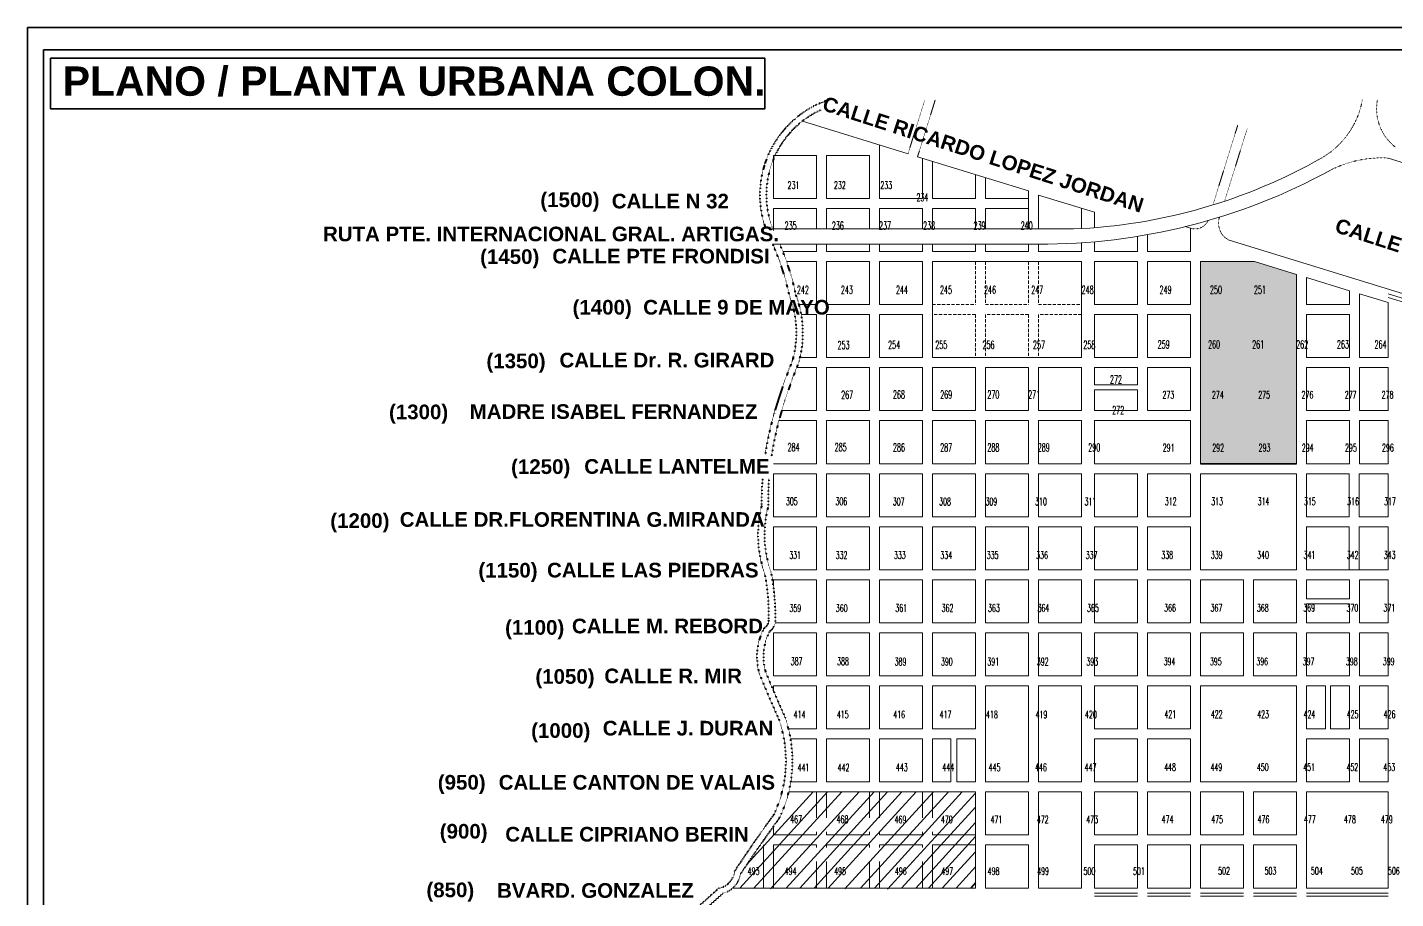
# Model space of a CAD drawing. Header units: millimetres. Extents: x 35648 to 65438, y -2675 to 1559.
# Drawn here: x 59615 to 62351, y -182 to 1559 of the extents above; entities that cross this region are included whole.
import ezdxf

# ---------------------------------------------------------------- set-up
doc = ezdxf.new("R2010")
doc.units = ezdxf.units.MM
doc.header["$MEASUREMENT"] = 0
doc.linetypes.add('DOT', pattern=[0.25, 0, -0.25])
doc.linetypes.add('TRAZOS2', pattern=[9.525, 6.35, -3.175])
doc.layers.add('AGUA 2006', color=21, linetype='Continuous', lineweight=35)
doc.layers.add('Manzanas', color=7, linetype='Continuous', lineweight=13)
for name, color, linetype in [('NOMBRES DE CALLES', 7, 'Continuous'), ('Numeros de Manzanas', 7, 'Continuous'), ('Río y Arroyo', 7, 'Continuous')]:
    doc.layers.add(name, color=color, linetype=linetype)
doc.styles.add('ROMANS', font='romans', dxfattribs={"width": 0.5, "height": 50})
doc.styles.add('SANSSERIFBOLD', font='sasb____.pfb', dxfattribs={"height": 130})

msp = doc.modelspace()

# ---------------------------------------------------------------- hatches: boundary and pattern name
at = {"layer": 'AGUA 2006'}
msp.add_hatch(color=21, dxfattribs=at).paths.add_polyline_path([(62152.7, 1005.2), (62152.7, 1065.4), (62068.9, 1091.2), (61960.7, 1091.2), (61960.7, 687.2), (62046.7, 687.2), (62152.7, 687.2)])

# ---------------------------------------------------------------- linework, layer by layer
at = {"layer": 'AGUA 2006', "color": 94}
for q in [(59646.9, -2642.8), (65407.6, 1514.1)]:
    msp.add_line((59646.9, 1514.1), q, dxfattribs=at)
at = {"layer": 'AGUA 2006', "color": 21}
for q in [(62152.7, 687.2), (62046.7, 687.2)]:
    msp.add_line((61960.7, 687.2), q, dxfattribs=at)
at = {"layer": 'AGUA 2006', "color": 94}
for points in [[(59614.9, 1559.1), (65438.2, 1559.1), (65438.2, -2675.2), (59614.9, -2675.2)], [(59661.5, 1497.7), (61089.3, 1497.7), (61089.3, 1396.1), (59661.5, 1396.1)]]:
    msp.add_lwpolyline(points, close=True, dxfattribs=at)
at = {"layer": 'Manzanas', "linetype": 'DOT'}
for p, q in [((61375.9, 1306.6), (61409.4, 1414.1)), ((61395, 1300.7), (61430.3, 1414.1)), ((61986, 1205.6), (62035.1, 1363.1)), ((62009.1, 1212.5), (62054.3, 1357.3))]:
    msp.add_line(p, q, dxfattribs=at)
at = {"layer": 'Manzanas'}
for p, q in [((61375.9, 1306.6), (61164.7, 1371.6)), ((61318.7, 1324.2), (61318.7, 1217.2)), ((61106.7, 1303.2), (61106.7, 1217.2)), ((61106.7, 1303.2), (61192.7, 1303.2)), ((61192.7, 1303.2), (61192.7, 1217.2)), ((61212.7, 1303.2), (61212.7, 1217.2)), ((61212.7, 1303.2), (61298.7, 1303.2)), ((61298.7, 1303.2), (61298.7, 1217.2)), ((61616.7, 1232.5), (61395, 1300.7)), ((61404.7, 1297.7), (61404.7, 1217.2)), ((61424.7, 1291.6), (61424.7, 1217.2)), ((62465.3, 1258.1), (62335.8, 1297.9)), ((61510.7, 1265.1), (61510.7, 1217.2)), ((61530.7, 1259), (61530.7, 1217.2)), ((61510.7, 1237.9), (61510.7, 1217.2)), ((61530.7, 1231.8), (61530.7, 1217.2)), ((61616.7, 1232.5), (61616.7, 1156.2)), ((61616.7, 1232.5), (61616.7, 1156.2)), ((61106.7, 1217.2), (61192.7, 1217.2)), ((61106.7, 1217.2), (61192.7, 1217.2)), ((61212.7, 1217.2), (61298.7, 1217.2)), ((61212.7, 1217.2), (61298.7, 1217.2)), ((61318.7, 1217.2), (61404.7, 1217.2)), ((61318.7, 1217.2), (61404.7, 1217.2)), ((61424.7, 1217.2), (61510.7, 1217.2)), ((61424.7, 1217.2), (61510.7, 1217.2)), ((61530.7, 1217.2), (61578.2, 1217.2)), ((61530.7, 1217.2), (61616.7, 1217.2)), ((61748.7, 1189.7), (61636.7, 1224.1)), ((61636.7, 1224.1), (61636.7, 1156.2)), ((61106.7, 1197.2), (61106.7, 1153.1)), ((61106.7, 1197.2), (61192.7, 1197.2)), ((61106.7, 1197.2), (61106.7, 1153.1)), ((61106.7, 1197.2), (61192.7, 1197.2)), ((61192.7, 1197.2), (61192.7, 1156.2)), ((61192.7, 1197.2), (61192.7, 1156.2)), ((61212.7, 1197.2), (61298.7, 1197.2)), ((61212.7, 1197.2), (61212.7, 1156.2)), ((61212.7, 1197.2), (61298.7, 1197.2)), ((61212.7, 1197.2), (61212.7, 1156.2)), ((61298.7, 1197.2), (61298.7, 1156.2)), ((61298.7, 1197.2), (61298.7, 1156.2)), ((61318.7, 1197.2), (61318.7, 1156.2)), ((61318.7, 1197.2), (61404.7, 1197.2)), ((61318.7, 1197.2), (61318.7, 1156.2)), ((61318.7, 1197.2), (61404.7, 1197.2)), ((61404.7, 1197.2), (61404.7, 1156.2)), ((61404.7, 1197.2), (61404.7, 1156.2)), ((61424.7, 1197.2), (61424.7, 1156.2)), ((61424.7, 1197.2), (61510.7, 1197.2)), ((61424.7, 1197.2), (61424.7, 1156.2)), ((61424.7, 1197.2), (61510.7, 1197.2)), ((61510.7, 1197.2), (61510.7, 1156.2)), ((61510.7, 1197.2), (61510.7, 1156.2)), ((61530.7, 1197.2), (61616.7, 1197.2)), ((61530.7, 1197.2), (61530.7, 1156.2)), ((61530.7, 1197.2), (61616.7, 1197.2)), ((61530.7, 1197.2), (61530.7, 1156.2)), ((61722.7, 1197.7), (61722.7, 1157)), ((61748.7, 1189.7), (61748.7, 1158.7)), ((61106.7, 1156.2), (61706.7, 1156.2)), ((61944.6, 1156.7), (61930.1, 1161.1)), ((61940.7, 1111.2), (61940.7, 1157.8)), ((61105.2, 1126.2), (61616.7, 1126.2)), ((61192.7, 1126.2), (61192.7, 1111.2)), ((61212.7, 1126.2), (61212.7, 1111.2)), ((61298.7, 1126.2), (61298.7, 1111.2)), ((61318.7, 1126.2), (61318.7, 1111.2)), ((61404.7, 1126.2), (61404.7, 1111.2)), ((61424.7, 1126.2), (61424.7, 1111.2)), ((61510.7, 1126.2), (61510.7, 1111.2)), ((61530.7, 1126.2), (61530.7, 1111.2)), ((61616.7, 1126.2), (61616.7, 1111.2)), ((61616.7, 1126.2), (61636.7, 1126.2)), ((61616.7, 1126.2), (61636.7, 1126.2)), ((61636.7, 1126.2), (61636.7, 1111.2)), ((61722.7, 1128.8), (61722.7, 1111.2)), ((61748.7, 1130.8), (61748.7, 1111.2)), ((61834.7, 1141.5), (61834.7, 1111.2)), ((61854.7, 1144.8), (61854.7, 1111.2)), ((62418.7, 1010.8), (62016.3, 1134.6)), ((61125.7, 1111.2), (61192.7, 1111.2)), ((61212.7, 1111.2), (61298.7, 1111.2)), ((61318.7, 1111.2), (61404.7, 1111.2)), ((61424.7, 1111.2), (61510.7, 1111.2)), ((61530.7, 1111.2), (61616.7, 1111.2)), ((61636.7, 1111.2), (61722.7, 1111.2)), ((61748.7, 1111.2), (61834.7, 1111.2)), ((61854.7, 1111.2), (61940.7, 1111.2)), ((61133.2, 1091.2), (61192.7, 1091.2)), ((61192.7, 1091.2), (61192.7, 1005.2)), ((61212.7, 1091.2), (61212.7, 1005.2)), ((61212.7, 1091.2), (61298.7, 1091.2)), ((61298.7, 1091.2), (61298.7, 1005.2)), ((61318.7, 1091.2), (61318.7, 1005.2)), ((61318.7, 1091.2), (61404.7, 1091.2)), ((61404.7, 1091.2), (61404.7, 1005.2)), ((61424.7, 1091.2), (61636.7, 1091.2)), ((61424.7, 1091.2), (61424.7, 899.2)), ((61636.7, 1091.2), (61722.7, 1091.2)), ((61722.7, 1091.2), (61722.7, 899.2)), ((61748.7, 1091.2), (61748.7, 1005.2)), ((61748.7, 1091.2), (61834.7, 1091.2)), ((61834.7, 1091.2), (61834.7, 1005.2)), ((61854.7, 1091.2), (61854.7, 1005.2)), ((61854.7, 1091.2), (61940.7, 1091.2)), ((61940.7, 1091.2), (61940.7, 1005.2)), ((62258.7, 1032.8), (62172.7, 1059.3)), ((62172.7, 1059.3), (62172.7, 1005.2)), ((62258.7, 1032.8), (62258.7, 1005.2)), ((62278.7, 1026.7), (62278.7, 899.2)), ((62278.7, 1026.7), (62335.7, 1009.1)), ((62417.2, 1001.4), (62335.7, 1026.5)), ((62415.2, 994.8), (62335.7, 1019.2)), ((61158.2, 1005.2), (61192.7, 1005.2)), ((61162.6, 985.2), (61192.7, 985.2)), ((61192.7, 985.2), (61192.7, 899.2)), ((61212.7, 1005.2), (61298.7, 1005.2)), ((61212.7, 985.2), (61212.7, 899.2)), ((61212.7, 985.2), (61298.7, 985.2)), ((61298.7, 985.2), (61298.7, 899.2)), ((61318.7, 1005.2), (61404.7, 1005.2)), ((61318.7, 985.2), (61318.7, 899.2)), ((61318.7, 985.2), (61404.7, 985.2)), ((61404.7, 985.2), (61404.7, 899.2)), ((61722.7, 985.2), (61722.7, 899.2)), ((61748.7, 1005.2), (61834.7, 1005.2)), ((61748.7, 985.2), (61748.7, 899.2)), ((61748.7, 985.2), (61834.7, 985.2)), ((61834.7, 985.2), (61834.7, 899.2)), ((61854.7, 1005.2), (61940.7, 1005.2)), ((61854.7, 985.2), (61854.7, 899.2)), ((61854.7, 985.2), (61940.7, 985.2)), ((61940.7, 985.2), (61940.7, 899.2)), ((61960.7, 985.2), (61960.7, 899.2)), ((62152.7, 985.2), (62152.7, 899.2)), ((62172.7, 1005.2), (62258.7, 1005.2)), ((62172.7, 985.2), (62172.7, 899.2)), ((62172.7, 985.2), (62258.7, 985.2)), ((62258.7, 985.2), (62258.7, 899.2)), ((62335.7, 1009.1), (62335.7, 899.2)), ((61153.1, 879.2), (61192.7, 879.2)), ((61160.1, 899.2), (61192.7, 899.2)), ((61192.7, 879.2), (61192.7, 793.2)), ((61212.7, 899.2), (61298.7, 899.2)), ((61212.7, 879.2), (61298.7, 879.2)), ((61212.7, 879.2), (61212.7, 793.2)), ((61298.7, 879.2), (61298.7, 793.2)), ((61318.7, 899.2), (61404.7, 899.2)), ((61318.7, 879.2), (61318.7, 793.2)), ((61318.7, 879.2), (61404.7, 879.2)), ((61404.7, 879.2), (61404.7, 793.2)), ((61424.7, 899.2), (61722.7, 899.2)), ((61424.7, 879.2), (61424.7, 793.2)), ((61424.7, 879.2), (61510.7, 879.2)), ((61510.7, 879.2), (61510.7, 793.2)), ((61530.7, 879.2), (61616.7, 879.2)), ((61530.7, 879.2), (61530.7, 793.2)), ((61616.7, 879.2), (61616.7, 793.2)), ((61636.7, 879.2), (61636.7, 793.2)), ((61636.7, 879.2), (61722.7, 879.2)), ((61722.7, 879.2), (61722.7, 793.2)), ((61748.7, 899.2), (61834.7, 899.2)), ((61748.7, 879.2), (61834.7, 879.2)), ((61748.7, 879.2), (61748.7, 844.9)), ((61834.7, 879.2), (61834.7, 844.9)), ((61854.7, 899.2), (61940.7, 899.2)), ((61854.7, 879.2), (61854.7, 793.2)), ((61854.7, 879.2), (61940.7, 879.2)), ((61940.7, 879.2), (61940.7, 793.2)), ((61960.7, 879.2), (61960.7, 793.2)), ((62172.7, 899.2), (62258.7, 899.2)), ((62172.7, 879.2), (62172.7, 793.2)), ((62172.7, 879.2), (62258.7, 879.2)), ((62258.7, 879.2), (62258.7, 793.2)), ((62278.7, 899.2), (62335.7, 899.2)), ((62278.7, 879.2), (62278.7, 793.2)), ((62278.7, 879.2), (62335.7, 879.2)), ((62335.7, 879.2), (62335.7, 793.2)), ((61748.7, 844.9), (61834.7, 844.9)), ((61748.7, 835.1), (61834.7, 835.1)), ((61748.7, 835.1), (61748.7, 793.2)), ((61834.7, 835.1), (61834.7, 793.2)), ((61117.6, 773.2), (61192.7, 773.2)), ((61123.3, 793.2), (61192.7, 793.2)), ((61192.7, 773.2), (61192.7, 687.2)), ((61212.7, 793.2), (61298.7, 793.2)), ((61212.7, 773.2), (61212.7, 687.2)), ((61212.7, 773.2), (61298.7, 773.2)), ((61298.7, 773.2), (61298.7, 687.2)), ((61318.7, 793.2), (61404.7, 793.2)), ((61318.7, 773.2), (61318.7, 687.2)), ((61318.7, 773.2), (61404.7, 773.2)), ((61404.7, 773.2), (61404.7, 687.2)), ((61424.7, 793.2), (61510.7, 793.2)), ((61424.7, 773.2), (61424.7, 687.2)), ((61424.7, 773.2), (61510.7, 773.2)), ((61510.7, 773.2), (61510.7, 687.2)), ((61530.7, 793.2), (61616.7, 793.2)), ((61530.7, 773.2), (61616.7, 773.2)), ((61530.7, 773.2), (61530.7, 687.2)), ((61616.7, 773.2), (61616.7, 687.2)), ((61636.7, 793.2), (61722.7, 793.2)), ((61636.7, 773.2), (61636.7, 687.2)), ((61636.7, 773.2), (61722.7, 773.2)), ((61722.7, 773.2), (61722.7, 687.2)), ((61748.7, 793.2), (61834.7, 793.2)), ((61748.7, 773.2), (61748.7, 687.2)), ((61748.7, 773.2), (61940.7, 773.2)), ((61854.7, 793.2), (61940.7, 793.2)), ((61940.7, 773.2), (61940.7, 687.2)), ((61940.7, 773.2), (61940.7, 687.2)), ((62258.7, 793.2), (62172.7, 793.2)), ((62258.7, 773.2), (62172.7, 773.2)), ((62172.7, 773.2), (62172.7, 687.2)), ((62258.7, 773.2), (62258.7, 687.2)), ((62278.7, 793.2), (62335.7, 793.2)), ((62278.7, 773.2), (62278.7, 687.2)), ((62278.7, 773.2), (62335.7, 773.2)), ((62335.7, 773.2), (62335.7, 687.2)), ((61106.7, 687.2), (61192.7, 687.2)), ((61212.7, 687.2), (61298.7, 687.2)), ((61318.7, 687.2), (61404.7, 687.2)), ((61424.7, 687.2), (61510.7, 687.2)), ((61530.7, 687.2), (61616.7, 687.2)), ((61636.7, 687.2), (61722.7, 687.2)), ((61748.7, 687.2), (61940.7, 687.2)), ((62172.7, 687.2), (62258.7, 687.2)), ((62278.7, 687.2), (62335.7, 687.2)), ((61106.7, 667.2), (61106.7, 581.2)), ((61106.7, 667.2), (61192.7, 667.2)), ((61192.7, 667.2), (61192.7, 581.2)), ((61212.7, 667.2), (61298.7, 667.2)), ((61212.7, 667.2), (61212.7, 581.2)), ((61298.7, 667.2), (61298.7, 581.2)), ((61318.7, 667.2), (61318.7, 581.2)), ((61318.7, 667.2), (61404.7, 667.2)), ((61404.7, 667.2), (61404.7, 581.2)), ((61424.7, 667.2), (61424.7, 581.2)), ((61424.7, 667.2), (61510.7, 667.2)), ((61510.7, 667.2), (61510.7, 581.2)), ((61530.7, 667.2), (61616.7, 667.2)), ((61530.7, 667.2), (61530.7, 581.2)), ((61616.7, 667.2), (61616.7, 581.2)), ((61636.7, 667.2), (61636.7, 581.2)), ((61636.7, 667.2), (61722.7, 667.2)), ((61722.7, 667.2), (61722.7, 581.2)), ((61748.7, 667.2), (61834.7, 667.2)), ((61748.7, 667.2), (61748.7, 581.2)), ((61834.7, 667.2), (61834.7, 581.2)), ((61854.7, 667.2), (61854.7, 581.2)), ((61854.7, 667.2), (61940.7, 667.2)), ((61940.7, 667.2), (61940.7, 581.2)), ((61960.7, 667.2), (62152.7, 667.2)), ((61960.7, 667.2), (61960.7, 475.2)), ((62152.7, 667.2), (62152.7, 475.2)), ((62172.7, 667.2), (62172.7, 581.2)), ((62172.7, 667.2), (62258, 667.2)), ((62258, 667.2), (62258, 581.2)), ((62278, 667.2), (62278, 581.2)), ((62278, 667.2), (62335.7, 667.2)), ((62335.7, 667.2), (62335.7, 581.2)), ((61106.7, 581.2), (61192.7, 581.2)), ((61212.7, 581.2), (61298.7, 581.2)), ((61318.7, 581.2), (61404.7, 581.2)), ((61424.7, 581.2), (61510.7, 581.2)), ((61530.7, 581.2), (61616.7, 581.2)), ((61636.7, 581.2), (61722.7, 581.2)), ((61748.7, 581.2), (61834.7, 581.2)), ((61854.7, 581.2), (61940.7, 581.2)), ((62172.7, 581.2), (62258, 581.2)), ((62278, 581.2), (62335.7, 581.2)), ((61106.7, 561.2), (61106.7, 475.2)), ((61106.7, 561.2), (61192.7, 561.2)), ((61192.7, 561.2), (61192.7, 475.2)), ((61212.7, 561.2), (61212.7, 475.2)), ((61212.7, 561.2), (61298.7, 561.2)), ((61298.7, 561.2), (61298.7, 475.2)), ((61318.7, 561.2), (61318.7, 475.2)), ((61318.7, 561.2), (61404.7, 561.2)), ((61404.7, 561.2), (61404.7, 475.2)), ((61424.7, 561.2), (61424.7, 475.2)), ((61424.7, 561.2), (61510.7, 561.2)), ((61510.7, 561.2), (61510.7, 475.2)), ((61530.7, 561.2), (61530.7, 475.2)), ((61530.7, 561.2), (61616.7, 561.2)), ((61616.7, 561.2), (61616.7, 475.2)), ((61636.7, 561.2), (61636.7, 475.2)), ((61636.7, 561.2), (61722.7, 561.2)), ((61722.7, 561.2), (61722.7, 475.2)), ((61748.7, 561.2), (61748.7, 475.2)), ((61748.7, 561.2), (61834.7, 561.2)), ((61834.7, 561.2), (61834.7, 475.2)), ((61854.7, 561.2), (61854.7, 475.2)), ((61854.7, 561.2), (61940.7, 561.2)), ((61940.7, 561.2), (61940.7, 475.2)), ((62172, 561.2), (62258, 561.2)), ((62172.7, 561.2), (62172.7, 475.2)), ((62258, 561.2), (62258, 475.2)), ((62278, 561.2), (62278, 475.2)), ((62278, 561.2), (62335.7, 561.2)), ((62335.7, 561.2), (62335.7, 475.2)), ((61106.7, 475.2), (61192.7, 475.2)), ((61212.7, 475.2), (61298.7, 475.2)), ((61318.7, 475.2), (61404.7, 475.2)), ((61424.7, 475.2), (61510.7, 475.2)), ((61530.7, 475.2), (61616.7, 475.2)), ((61636.7, 475.2), (61722.7, 475.2)), ((61748.7, 475.2), (61834.7, 475.2)), ((61854.7, 475.2), (61940.7, 475.2)), ((61960.7, 475.2), (62152.7, 475.2)), ((62172.7, 475.2), (62335.7, 475.2)), ((61106.7, 455.2), (61192.7, 455.2)), ((61106.7, 455.2), (61106.7, 443.3)), ((61192.7, 455.2), (61192.7, 369.2)), ((61212.7, 455.2), (61298.7, 455.2)), ((61212.7, 455.2), (61212.7, 369.2)), ((61298.7, 455.2), (61298.7, 369.2)), ((61318.7, 455.2), (61318.7, 369.2)), ((61318.7, 455.2), (61404.7, 455.2)), ((61404.7, 455.2), (61404.7, 369.2)), ((61424.7, 455.2), (61510.7, 455.2)), ((61424.7, 455.2), (61424.7, 369.2)), ((61510.7, 455.2), (61510.7, 369.2)), ((61530.7, 455.2), (61616.7, 455.2)), ((61530.7, 455.2), (61530.7, 369.2)), ((61616.7, 455.2), (61616.7, 369.2)), ((61636.7, 455.2), (61722.7, 455.2)), ((61636.7, 455.2), (61636.7, 369.2)), ((61722.7, 455.2), (61722.7, 369.2)), ((61748.7, 455.2), (61834.7, 455.2)), ((61748.7, 455.2), (61748.7, 369.2)), ((61834.7, 455.2), (61834.7, 369.2)), ((61854.7, 455.2), (61854.7, 369.2)), ((61854.7, 455.2), (61940.7, 455.2)), ((61940.7, 455.2), (61940.7, 369.2)), ((61960.7, 455.2), (62046.7, 455.2)), ((61960.7, 455.2), (61960.7, 369.2)), ((62046.7, 455.2), (62046.7, 369.2)), ((62066.7, 455.2), (62152.7, 455.2)), ((62066.7, 455.2), (62066.7, 369.2)), ((62152.7, 455.2), (62152.7, 369.2)), ((62172.7, 455.2), (62258.7, 455.2)), ((62172.7, 455.2), (62172.7, 417.2)), ((62258.7, 455.2), (62258.7, 417.2)), ((62278.7, 455.2), (62278.7, 369.2)), ((62278.7, 455.2), (62335.7, 455.2)), ((62335.7, 455.2), (62335.7, 369.2)), ((62172.7, 417.2), (62258.7, 417.2)), ((62172.7, 407.2), (62258.7, 407.2)), ((62172.7, 407.2), (62172.7, 369.2)), ((62258.7, 407.2), (62258.7, 369.2)), ((61110.4, 369.2), (61192.7, 369.2)), ((61212.7, 369.2), (61298.7, 369.2)), ((61318.7, 369.2), (61404.7, 369.2)), ((61424.7, 369.2), (61510.7, 369.2)), ((61530.7, 369.2), (61616.7, 369.2)), ((61636.7, 369.2), (61722.7, 369.2)), ((61748.7, 369.2), (61834.7, 369.2)), ((61854.7, 369.2), (61940.7, 369.2)), ((61960.7, 369.2), (62046.7, 369.2)), ((62066.7, 369.2), (62152.7, 369.2)), ((62172.7, 369.2), (62258.7, 369.2)), ((62278.7, 369.2), (62335.7, 369.2)), ((61106.7, 349.2), (61106.7, 263.2)), ((61106.7, 349.2), (61192.7, 349.2)), ((61192.7, 349.2), (61192.7, 263.2)), ((61212.7, 349.2), (61298.7, 349.2)), ((61212.7, 349.2), (61212.7, 263.2)), ((61298.7, 349.2), (61298.7, 263.2)), ((61318.7, 349.2), (61318.7, 263.2)), ((61318.7, 349.2), (61404.7, 349.2)), ((61404.7, 349.2), (61404.7, 263.2)), ((61424.7, 349.2), (61424.7, 263.2)), ((61424.7, 349.2), (61510.7, 349.2)), ((61510.7, 349.2), (61510.7, 263.2)), ((61530.7, 349.2), (61616.7, 349.2)), ((61530.7, 349.2), (61616.7, 349.2)), ((61530.7, 349.2), (61530.7, 263.2)), ((61616.7, 349.2), (61616.7, 263.2)), ((61636.7, 349.2), (61636.7, 263.2)), ((61636.7, 349.2), (61722.7, 349.2)), ((61722.7, 349.2), (61722.7, 263.2)), ((61748.7, 349.2), (61834.7, 349.2)), ((61748.7, 349.2), (61748.7, 263.2)), ((61834.7, 349.2), (61834.7, 263.2)), ((61854.7, 349.2), (61854.7, 263.2)), ((61854.7, 349.2), (61940.7, 349.2)), ((61940.7, 349.2), (61940.7, 263.2)), ((61960.7, 349.2), (61960.7, 263.2)), ((61960.7, 349.2), (62046.7, 349.2)), ((62046.7, 349.2), (62046.7, 263.2)), ((62066.7, 349.2), (62152.7, 349.2)), ((62066.7, 349.2), (62066.7, 263.2)), ((62152.7, 349.2), (62152.7, 263.2)), ((62172.7, 349.2), (62172.7, 263.2)), ((62172.7, 349.2), (62258.7, 349.2)), ((62258.7, 349.2), (62258.7, 263.2)), ((62278.7, 349.2), (62278.7, 263.2)), ((62278.7, 349.2), (62335.7, 349.2)), ((62335.7, 349.2), (62335.7, 263.2)), ((61106.7, 263.2), (61192.7, 263.2)), ((61212.7, 263.2), (61298.7, 263.2)), ((61318.7, 263.2), (61404.7, 263.2)), ((61424.7, 263.2), (61510.7, 263.2)), ((61530.7, 263.2), (61616.7, 263.2)), ((61636.7, 263.2), (61722.7, 263.2)), ((61748.7, 263.2), (61834.7, 263.2)), ((61854.7, 263.2), (61940.7, 263.2)), ((61960.7, 263.2), (62046.7, 263.2)), ((62066.7, 263.2), (62152.7, 263.2)), ((62172.7, 263.2), (62258.7, 263.2)), ((62278.7, 263.2), (62335.7, 263.2)), ((61106.7, 243.2), (61192.7, 243.2)), ((61106.7, 243.2), (61106.7, 233.4)), ((61192.7, 243.2), (61192.7, 157.2)), ((61212.7, 243.2), (61212.7, 157.2)), ((61212.7, 243.2), (61298.7, 243.2)), ((61298.7, 243.2), (61298.7, 157.2)), ((61318.7, 243.2), (61318.7, 157.2)), ((61318.7, 243.2), (61404.7, 243.2)), ((61404.7, 243.2), (61404.7, 157.2)), ((61424.7, 243.2), (61424.7, 157.2)), ((61424.7, 243.2), (61510.7, 243.2)), ((61510.7, 243.2), (61510.7, 157.2)), ((61530.7, 243.2), (61530.7, 51.2)), ((61530.7, 243.2), (61616.7, 243.2)), ((61616.7, 243.2), (61616.7, 51.2)), ((61636.7, 243.2), (61636.7, 51.2)), ((61636.7, 243.2), (61722.7, 243.2)), ((61722.7, 243.2), (61722.7, 51.2)), ((61748.7, 243.2), (61748.7, 157.2)), ((61748.7, 243.2), (61834.7, 243.2)), ((61834.7, 243.2), (61834.7, 157.2)), ((61854.7, 243.2), (61854.7, 157.2)), ((61854.7, 243.2), (61940.7, 243.2)), ((61940.7, 243.2), (61940.7, 157.2)), ((61960.7, 243.2), (61960.7, 51.2)), ((61960.7, 243.2), (62152.7, 243.2)), ((62152.7, 243.2), (62152.7, 51.2)), ((62172.7, 243.2), (62172.7, 157.2)), ((62172.7, 243.2), (62210.7, 243.2)), ((62210.7, 243.2), (62210.7, 157.2)), ((62220.7, 243.2), (62220.7, 157.2)), ((62220.7, 243.2), (62258.7, 243.2)), ((62258.7, 243.2), (62258.7, 157.2)), ((62278.7, 243.2), (62278.7, 157.2)), ((62278.7, 243.2), (62335.7, 243.2)), ((62335.7, 243.2), (62335.7, 157.2)), ((61137, 157.2), (61192.7, 157.2)), ((61141.2, 137.2), (61192.7, 137.2)), ((61192.7, 137.2), (61192.7, 51.2)), ((61212.7, 157.2), (61298.7, 157.2)), ((61212.7, 137.2), (61298.7, 137.2)), ((61212.7, 137.2), (61212.7, 51.2)), ((61298.7, 137.2), (61298.7, 51.2)), ((61318.7, 157.2), (61404.7, 157.2)), ((61318.7, 137.2), (61318.7, 51.2)), ((61318.7, 137.2), (61404.7, 137.2)), ((61404.7, 137.2), (61404.7, 51.2)), ((61424.7, 157.2), (61510.7, 157.2)), ((61424.7, 137.2), (61424.7, 51.2)), ((61424.7, 137.2), (61461.7, 137.2)), ((61461.7, 51.2), (61461.7, 137.2)), ((61473.7, 51.2), (61473.7, 137.2)), ((61473.7, 137.2), (61510.7, 137.2)), ((61510.7, 137.2), (61510.7, 51.2)), ((61530.7, 137.2), (61530.7, 51.2)), ((61722.7, 137.2), (61722.7, 51.2)), ((61748.7, 157.2), (61834.7, 157.2)), ((61748.7, 137.2), (61834.7, 137.2)), ((61748.7, 137.2), (61748.7, 51.2)), ((61834.7, 137.2), (61834.7, 51.2)), ((61854.7, 157.2), (61940.7, 157.2)), ((61854.7, 137.2), (61854.7, 51.2)), ((61854.7, 137.2), (61940.7, 137.2)), ((61940.7, 137.2), (61940.7, 51.2)), ((62172.7, 157.2), (62210.7, 157.2)), ((62172.7, 137.2), (62172.7, 51.2)), ((62172.7, 137.2), (62258.7, 137.2)), ((62220.7, 157.2), (62258.7, 157.2)), ((62258.7, 137.2), (62258.7, 51.2)), ((62278.7, 157.2), (62335.7, 157.2)), ((62278.7, 137.2), (62278.7, 51.2)), ((62278.7, 137.2), (62335.7, 137.2)), ((62335.7, 137.2), (62335.7, 51.2)), ((61137.6, 31.2), (61510.7, 31.2)), ((61137.6, 31.2), (61192.7, 31.2)), ((61141.6, 51.2), (61192.7, 51.2)), ((61192.7, 31.2), (61192.7, -20.8)), ((61212.7, 51.2), (61298.7, 51.2)), ((61212.7, 31.2), (61212.7, -20.8)), ((61212.7, 31.2), (61298.7, 31.2)), ((61298.7, 31.2), (61298.7, -20.8)), ((61318.7, 51.2), (61404.7, 51.2)), ((61318.7, 31.2), (61318.7, -20.8)), ((61318.7, 31.2), (61404.7, 31.2)), ((61404.7, 31.2), (61404.7, -20.8)), ((61424.7, 51.2), (61461.7, 51.2)), ((61424.7, 31.2), (61424.7, -20.8)), ((61473.7, 51.2), (61510.7, 51.2)), ((61510.7, 31.2), (61510.7, -160.8)), ((61530.7, 51.2), (61616.7, 51.2)), ((61530.7, 31.2), (61616.7, 31.2)), ((61530.7, 31.2), (61530.7, -54.8)), ((61530.7, 31.2), (61530.7, -54.8)), ((61616.7, 31.2), (61616.7, -54.8)), ((61636.7, 51.2), (61722.7, 51.2)), ((61636.7, 31.2), (61636.7, -160.8)), ((61636.7, 31.2), (61722.7, 31.2)), ((61722.7, 31.2), (61722.7, -54.8)), ((61722.7, 31.2), (61722.7, -160.8)), ((61748.7, 51.2), (61834.7, 51.2)), ((61748.7, 31.2), (61748.7, -54.8)), ((61748.7, 31.2), (61834.7, 31.2)), ((61834.7, 31.2), (61834.7, -54.8)), ((61854.7, 51.2), (61940.7, 51.2)), ((61854.7, 31.2), (61854.7, -54.8)), ((61854.7, 31.2), (61940.7, 31.2)), ((61940.7, 31.2), (61940.7, -54.8)), ((61960.7, 51.2), (62152.7, 51.2)), ((61960.7, 31.2), (61960.7, -54.8)), ((61960.7, 31.2), (62046.7, 31.2)), ((62046.7, 31.2), (62046.7, -54.8)), ((62066.7, 31.2), (62152.7, 31.2)), ((62066.7, 31.2), (62066.7, -54.8)), ((62152.7, 31.2), (62152.7, -54.8)), ((62172.7, 51.2), (62258.7, 51.2)), ((62172.7, 31.2), (62172.7, -160.8)), ((62172.7, 31.2), (62172.7, -54.8)), ((62172.7, 31.2), (62258.7, 31.2)), ((62172.7, 31.2), (62335.7, 31.2)), ((62278.7, 51.2), (62335.7, 51.2)), ((62335.7, 31.2), (62335.7, -160.8)), ((61106.7, -37.5), (61106.7, -54.8)), ((61192.7, -48.8), (61192.7, -54.8)), ((61212.7, -48.8), (61212.7, -54.8)), ((61298.7, -48.8), (61298.7, -54.8)), ((61318.7, -48.8), (61318.7, -54.8)), ((61404.7, -48.8), (61404.7, -54.8)), ((61424.7, -48.8), (61424.7, -54.8)), ((61086.7, -74.8), (61086.7, -160.8)), ((61106.7, -54.8), (61192.7, -54.8)), ((61106.7, -74.8), (61106.7, -160.8)), ((61106.7, -74.8), (61192.7, -74.8)), ((61192.7, -74.8), (61192.7, -79.8)), ((61212.7, -54.8), (61298.7, -54.8)), ((61212.7, -74.8), (61298.7, -74.8)), ((61212.7, -74.8), (61298.7, -74.8)), ((61212.7, -74.8), (61212.7, -79.8)), ((61212.7, -74.8), (61212.7, -79.8)), ((61298.7, -74.8), (61298.7, -79.8)), ((61298.7, -74.8), (61298.7, -79.8)), ((61318.7, -54.8), (61404.7, -54.8)), ((61318.7, -74.8), (61318.7, -79.8)), ((61318.7, -74.8), (61404.7, -74.8)), ((61404.7, -74.8), (61404.7, -79.8)), ((61424.7, -54.8), (61510.7, -54.8)), ((61424.7, -74.8), (61424.7, -160.8)), ((61424.7, -74.8), (61510.7, -74.8)), ((61510.7, -74.8), (61510.7, -160.8)), ((61530.7, -54.8), (61616.7, -54.8)), ((61530.7, -74.8), (61616.7, -74.8)), ((61530.7, -74.8), (61530.7, -160.8)), ((61530.7, -74.8), (61530.7, -160.8)), ((61616.7, -74.8), (61616.7, -160.8)), ((61748.7, -54.8), (61834.7, -54.8)), ((61748.7, -74.8), (61834.7, -74.8)), ((61748.7, -74.8), (61748.7, -160.8)), ((61834.7, -74.8), (61834.7, -160.8)), ((61854.7, -54.8), (61940.7, -54.8)), ((61854.7, -74.8), (61854.7, -160.8)), ((61854.7, -74.8), (61940.7, -74.8)), ((61940.7, -74.8), (61940.7, -160.8)), ((61960.7, -54.8), (62046.7, -54.8)), ((61960.7, -74.8), (61960.7, -160.8)), ((61960.7, -74.8), (62046.7, -74.8)), ((62046.7, -74.8), (62046.7, -160.8)), ((62066.7, -54.8), (62152.7, -54.8)), ((62066.7, -74.8), (62152.7, -74.8)), ((62066.7, -74.8), (62066.7, -160.8)), ((62152.7, -74.8), (62152.7, -160.8)), ((62335.7, -74.8), (62335.7, -160.8)), ((61192.7, -107.8), (61192.7, -160.8)), ((61212.7, -107.8), (61212.7, -160.8)), ((61212.7, -107.8), (61212.7, -160.8)), ((61298.7, -107.8), (61298.7, -160.8)), ((61298.7, -107.8), (61298.7, -160.8)), ((61318.7, -107.8), (61318.7, -160.8)), ((61404.7, -107.8), (61404.7, -160.8)), ((61025.6, -160.8), (61510.7, -160.8)), ((61025.6, -160.8), (61086.7, -160.8)), ((61106.7, -160.8), (61192.7, -160.8)), ((61212.7, -160.8), (61298.7, -160.8)), ((61212.7, -160.8), (61298.7, -160.8)), ((61318.7, -160.8), (61404.7, -160.8)), ((61530.7, -160.8), (61616.7, -160.8)), ((61530.7, -160.8), (61616.7, -160.8)), ((61636.7, -160.8), (61722.7, -160.8)), ((61748.7, -160.8), (61834.7, -160.8)), ((61854.7, -160.8), (61940.7, -160.8)), ((61960.7, -160.8), (62046.7, -160.8)), ((62066.7, -160.8), (62152.7, -160.8)), ((62172.7, -160.8), (62258.7, -160.8)), ((62172.7, -160.8), (62335.7, -160.8)), ((61748.7, -170.8), (61834.7, -170.8)), ((61748.7, -176.8), (61834.7, -176.8)), ((61854.7, -170.8), (61940.7, -170.8)), ((61854.7, -176.8), (61940.7, -176.8)), ((61960.7, -170.8), (62046.7, -170.8)), ((61960.7, -176.8), (62046.7, -176.8)), ((62066.7, -170.8), (62152.7, -170.8)), ((62066.7, -176.8), (62152.7, -176.8)), ((62172.7, -170.8), (62335.7, -170.8)), ((62172.7, -176.8), (62335.7, -176.8))]:
    msp.add_line(p, q, dxfattribs=at)
at = {"layer": 'Manzanas', "linetype": 'TRAZOS2'}
for p, q in [((61510.7, 1091.2), (61510.7, 1005.2)), ((61530.7, 1091.2), (61530.7, 1005.2)), ((61616.7, 1091.2), (61616.7, 1005.2)), ((61636.7, 1091.2), (61636.7, 1005.2)), ((61424.7, 1005.2), (61510.7, 1005.2)), ((61510.7, 985.2), (61424.7, 985.2)), ((61510.7, 985.2), (61510.7, 899.2)), ((61530.7, 1005.2), (61616.7, 1005.2)), ((61530.7, 985.2), (61530.7, 899.2)), ((61616.7, 985.2), (61530.7, 985.2)), ((61616.7, 985.2), (61616.7, 899.2)), ((61636.7, 1005.2), (61722.7, 1005.2)), ((61722.7, 985.2), (61636.7, 985.2)), ((61636.7, 985.2), (61636.7, 899.2))]:
    msp.add_line(p, q, dxfattribs=at)
at = {"layer": 'Manzanas', "color": 21}
for p, q in [((61960.7, 1091.2), (61960.7, 687.2)), ((61960.7, 1091.2), (62068.9, 1091.2)), ((62152.7, 1065.4), (62068.9, 1091.2)), ((62152.7, 1065.4), (62152.7, 1005.2)), ((62152.7, 1005.2), (62152.7, 687.2)), ((62152.7, 879.2), (62152.7, 793.2))]:
    msp.add_line(p, q, dxfattribs=at)
at = {"layer": 'Manzanas', "color": 254, "lineweight": 35}
for p, q in [((61214.9, 31.2), (61039.3, -160.8)), ((61186.4, 31.2), (61053, -114.7)), ((61243.3, 31.2), (61067.1, -161.6)), ((61277.9, 31.2), (61101, -162.3)), ((61308.1, 31.2), (61132.5, -160.8)), ((61335, 31.2), (61159.5, -160.8)), ((61363.5, 31.2), (61188, -160.8)), ((61392, 31.2), (61215.7, -161.6)), ((61426.6, 31.2), (61249.6, -162.3)), ((61456.7, 31.2), (61281.2, -160.8)), ((61484.5, 31.2), (61308.9, -160.8)), ((61510.7, 29), (61335.1, -163.1)), ((61510.7, 0.9), (61362.9, -160.8)), ((61510.7, -30.2), (61391.4, -160.8)), ((61510.7, -58), (61416.8, -160.8)), ((61510.7, -88.4), (61444.5, -160.8)), ((61510.7, -118.8), (61472.3, -160.8)), ((61510.7, -150.8), (61501.6, -160.8))]:
    msp.add_line(p, q, dxfattribs=at)
at = {"layer": 'Manzanas', "linetype": 'DOT'}
for centre, radius, start, end in [((62119.5, 1443.3), 167.4, 300.0482, 349.9546), ((62409.5, 1396.3), 96.6, 169.3579, 232.7369), ((62322.8, 1073.9), 224.4, 86.6983, 117.6928), ((62034.9, 1167.7), 38, 161.2817, 240.5722), ((61949.2, 1186.4), 30.1, 261.2397, 333.678)]:
    msp.add_arc(centre, radius, start, end, dxfattribs=at)
at = {"layer": 'Manzanas'}
for centre, radius, start, end in [((61661.7, 2251.5), 1096.2, 272.3527, 299.6067), ((61643.7, 2328), 1201.9, 269.6664, 298.573)]:
    msp.add_arc(centre, radius, start, end, dxfattribs=at)
at = {"layer": 'Río y Arroyo', "color": 5, "linetype": 'DOT', "lineweight": 40}
for centre, radius, start, end in [((61279.2, 1224.3), 199.6, 107.9871, 199.9412), ((61279.2, 1224.3), 186.6, 114.28, 201.3962), ((60652.8, 921.5), 496.5, 11.6888, 24.3512), ((60652.8, 921.5), 509.5, 11.6888, 23.6912), ((60952, 948.4), 200.8, 344.758, 20.9), ((60952, 948.4), 213.8, 344.758, 20.9), ((62184.8, 473.7), 1121.5, 157.8193, 163.7316), ((62184.8, 473.7), 1108.5, 157.8193, 163.7316), ((61724.8, 610), 641.7, 163.9138, 171.5381), ((61724.8, 610), 628.7, 163.9138, 171.5381), ((61724.8, 610), 641.7, 175.6724, 180.8199), ((61724.8, 610), 628.7, 175.6724, 180.8199), ((61307.6, 545.1), 231.8, 165.1788, 200.4792), ((61307.6, 545.1), 218.8, 165.1788, 200.4792), ((60639.9, 381), 458, 359.5025, 10.7086), ((60639.9, 381), 471, 359.5025, 10.7086), ((61195.3, 301.5), 121.6, 152.0536, 196.5176), ((61078.1, 375.7), 19.8, 299.7046, 3.9322), ((61083.7, 374.7), 27.3, 305.2142, 4.7227), ((61195.3, 301.5), 108.6, 152.0536, 196.5176), ((63989.3, 1459.3), 3145.4, 202.3008, 204.124), ((63989.3, 1459.3), 3132.4, 202.3008, 204.124), ((60883.3, 93.1), 248.7, 334.2591, 19.1688), ((60883.3, 93.1), 261.7, 334.2591, 19.1688), ((63684.5, -1890.2), 3187.5, 143.9165, 146.3988), ((63684.5, -1890.2), 3174.5, 143.9165, 146.3988), ((60989.1, -121.5), 40.8, 281.5967, 353.329), ((60995.1, -126.5), 45.9, 283.8248, 351.3424), ((70648.8, -10909.4), 14445.4, 131.92323, 132.59947), ((56181.8, 5109.3), 7152.3, 311.09736, 312.41571)]:
    msp.add_arc(centre, radius, start, end, dxfattribs=at)

# ---------------------------------------------------------------- texts
at = {"layer": 'NOMBRES DE CALLES', "linetype": 'Continuous', "style": 'SANSSERIFBOLD'}
for s, height, p in [('PLANO / PLANTA URBANA COLON.', 58.609, (59685.6, 1422.4)), ('(1500)', 29.3, (60640.7, 1199.9)), ('CALLE N 32', 29.3, (60783.5, 1197.3)), ('     RUTA PTE. INTERNACIONAL GRAL. ARTIGAS.', 29.305, (60149.2, 1131.6)), ('(1450)', 29.3, (60520.3, 1086.3)), ('CALLE PTE FRONDISI', 29.305, (60664.7, 1087.3)), ('(1400)', 29.3, (60705.2, 985.1)), ('CALLE 9 DE MAYO', 29.305, (60846.4, 985.2)), ('(1350)', 29.3, (60532.9, 877.9)), ('CALLE Dr. R. GIRARD', 29.305, (60678.9, 879.5)), ('(1300)', 29.3, (60338.1, 776)), ('MADRE ISABEL FERNANDEZ', 29.305, (60499.5, 776.7)), ('(1250)', 29.3, (60582.2, 666.6)), ('CALLE LANTELME', 29.305, (60728.5, 667)), ('(1200)', 29.3, (60220.7, 558.7)), ('CALLE DR.FLORENTINA G.MIRANDA', 29.305, (60359.5, 561)), ('(1150)', 29.3, (60516.8, 459.6)), ('CALLE LAS PIEDRAS', 29.305, (60654.1, 459.8)), ('(1100)', 29.3, (60570.2, 345.3)), ('CALLE M. REBORD', 29.305, (60703.9, 348.1)), ('(1050)', 29.3, (60630.8, 247.3)), ('CALLE R. MIR', 29.305, (60768.7, 248.4)), ('(1000)', 29.3, (60622.3, 139.2)), ('CALLE J. DURAN', 29.305, (60765.4, 144)), ('(950)', 29.3, (60435.7, 35.8)), ('CALLE CANTON DE VALAIS', 29.305, (60557.4, 35.7)), ('(900)', 29.3, (60439.6, -62.1)), ('CALLE CIPRIANO BERIN', 29.305, (60570.6, -68)), ('(850)', 29.3, (60412.9, -179.3)), ('BVARD. GONZALEZ', 29.305, (60554.2, -180.4))]:
    msp.add_text(s, height=height, dxfattribs=at).set_placement(p)
for s, p in [('CALLE RICARDO LOPEZ JORDAN', (61202.5, 1394.4)), ('CALLE CABO PEREYRA', (62227.3, 1150.7))]:
    msp.add_text(s, height=29.305, rotation=342.1167, dxfattribs=at).set_placement(p)
at = {"layer": 'Numeros de Manzanas', "lineweight": 40, "style": 'ROMANS', "width": 0.5}
for s, height, p in [('   231           232           233', 15, (61116.3, 1236.2)), ('                                            234', 15, (61116.3, 1211.9)), ('   235           236           237          238            239           240', 16, (61110, 1154.9)), ('242          243', 16, (61153.7, 1026.4)), ('   244          245          246           247            248', 16, (61332.7, 1026.4)), ('   249            250          251        ', 16, (61859.7, 1026.8)), ('  253', 16, (61222.2, 916.3)), ('   254           255           256            257            258', 16, (61316.9, 916.7)), ('   259            260          261          262         263        264', 16, (61856, 917.5)), ('272       ', 16, (61779.7, 847.2)), ('  267', 16, (61229.4, 816.8)), ('   268           269           270         271                     ', 16, (61326.6, 817.2)), ('   273            274           275          276          277        278   ', 15, (61865.8, 817.4)), ('272       ', 16, (61784.2, 786.2)), (' 284           285', 16, (61128.5, 712)), ('   286           287           288            289            290', 16, (61326.6, 711.6)), ('   291            292           293          294          295        296', 15, (61866.4, 711.6)), ('  305            306', 15, (61119.2, 604.5)), ('   307           308           309            310            311', 15, (61326.6, 603.9)), ('   312           313           314           315          316        317', 15, (61870.6, 604.4)), ('  331           332', 15, (61125.8, 497)), ('   333           334           335            336            337', 15, (61328.9, 497)), ('   338            339           340           341          342        343              ', 15, (61863.5, 497.3)), (' 359           360', 15, (61132.5, 390.8)), ('   361           362           363            364            365', 15, (61331.6, 391.3)), ('   366           367           368           369          370        371', 15, (61869.2, 391.6)), (' 387           388', 15, (61135.1, 284.7)), ('   389           390           391            392            393', 15, (61330.2, 284.1)), (' 394           395           396           397          398        399', 15, (61880.6, 284.5)), ('414          415', 15, (61147.1, 178.5)), ('   416           417           418            419            420', 15, (61327.6, 178.3)), ('    421           422           423           424          425        426', 15, (61863.5, 178.8)), ('441         442', 15, (61155, 72.4)), ('   443           444           445           446            447', 15, (61333, 72.8)), ('   448           449           450           451          452        453', 15, (61869.2, 73.1)), ('467           468', 15, (61140.4, -31.1)), ('   469           470            471           472            473', 15, (61330.2, -31.5)), ('  474            475           476           477         478        479 ', 15, (61870.6, -31.2)), ('493        494            495', 15, (61055.4, -134.6)), ('    496           497           498            499           500            501', 15, (61324.6, -134.5)), ('  502           503           504         505        506', 15, (61983.6, -134.1))]:
    msp.add_text(s, height=height, dxfattribs=at).set_placement(p)

doc.saveas('drawing.dxf')
